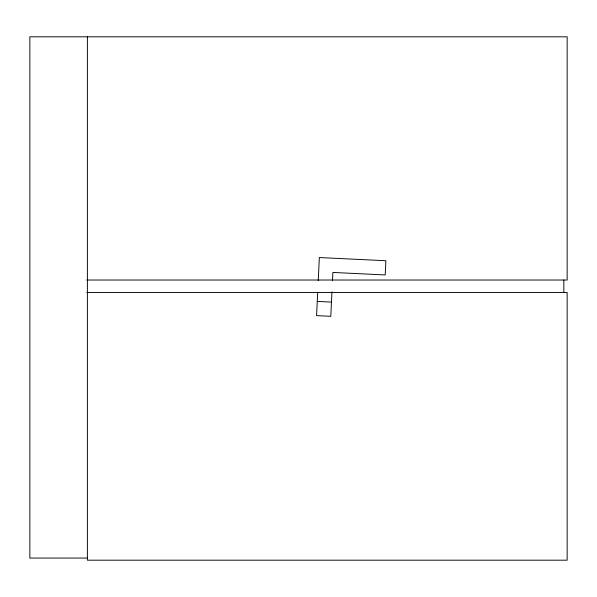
<?xml version="1.0" encoding="UTF-8"?>
<svg xmlns="http://www.w3.org/2000/svg" width="597" height="597" viewBox="0 0 597 597"><rect width="100%" height="100%" fill="white"/><g stroke="black" fill="none" stroke-linecap="round" stroke-linejoin="round"><path stroke-width="0.9" d="M317.686 292.269L316.567 315.626L330.783 316.306L331.954 291.896M318.238 280.59L319.343 257.538L385.901 260.725L385.222 274.941L332.88 272.441L332.492 280.665M86.834 280.023L567.15 280.023L567.15 36.813L29.85 36.813L29.85 558.061L87.393 558.061M86.834 292.44L567.15 292.44L567.15 560.187L87.393 560.187L87.393 36.813M317.246 301.41L331.462 302.089M563.822 280.023L563.822 292.44"/></g></svg>
